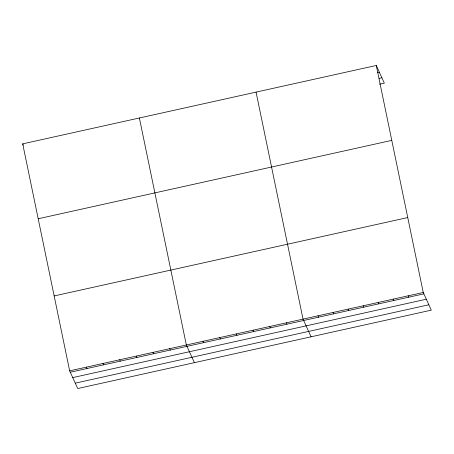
<?xml version="1.0" encoding="UTF-8"?>
<svg xmlns="http://www.w3.org/2000/svg" width="454" height="454" viewBox="0 0 454 454"><rect width="100%" height="100%" fill="white"/><g stroke="black" fill="none" stroke-linecap="round" stroke-linejoin="round"><path stroke-width="0.68" d="M376.281 65.467L423.247 292.478L431.3 310.15L77.719 388.533L69.661 370.856L22.7 143.85L376.281 65.467L384.339 83.144L379.555 84.2M377.308 72.668L379.357 72.214M379.152 78.366L381.882 77.759M38.198 218.76L391.779 140.377M54.168 295.946L407.749 217.562M69.661 370.856L423.247 292.478M70.285 372.223L423.866 293.84M72.736 377.603L426.317 299.22M75.268 383.153L428.848 304.77M408.22 295.809L408.838 297.171M393.192 299.141L393.811 300.503M378.165 302.472L378.784 303.834M363.138 305.803L363.756 307.165M348.11 309.134L348.729 310.496M333.083 312.466L333.701 313.827M318.055 315.797L318.674 317.159M311.081 336.8L303.028 319.128L256.062 92.117M286.361 322.822L286.979 324.184M269.687 326.517L270.312 327.879M253.02 330.211L253.644 331.573M236.352 333.906L236.971 335.268M219.685 337.6L220.303 338.968M203.012 341.294L203.636 342.662M194.403 362.667L186.344 344.995L139.384 117.983M169.677 348.689L170.295 350.051M153.009 352.383L153.628 353.745M136.336 356.078L136.96 357.44M22.7 143.85L23.324 145.212M119.669 359.772L120.293 361.134M103.001 363.467L103.62 364.829M86.334 367.161L86.952 368.529"/></g></svg>
